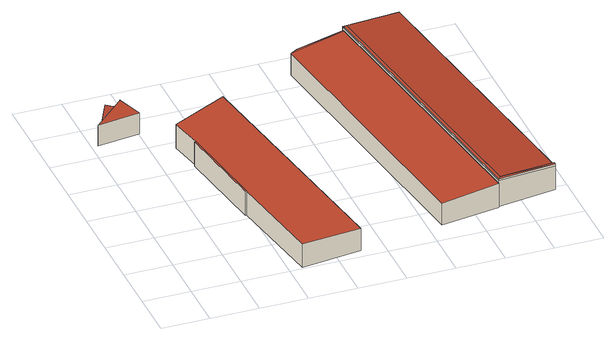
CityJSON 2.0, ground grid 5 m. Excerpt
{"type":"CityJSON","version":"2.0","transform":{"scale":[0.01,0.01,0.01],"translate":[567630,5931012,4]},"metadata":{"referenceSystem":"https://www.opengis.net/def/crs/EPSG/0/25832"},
"CityObjects":{
"building1":{"type":"Building","attributes":{"Grundfläche 2D":"2.529738","Grundhöhe NN":"4.880"},"geometry":[{"type":"Solid","lod":"3","boundaries":[[[[0,1,2]],[[3,4,2,1]],[[4,5,0,2]],[[5,3,1,0]],[[5,4,3]]]],"semantics":{"surfaces":[{"type":"RoofSurface"},{"type":"WallSurface"},{"type":"GroundSurface"}],"values":[[0,1,1,1,2]]}}]},
"building2":{"type":"Building","attributes":{"Grundfläche 2D":"4.887518","Grundhöhe NN":"4.924"},"geometry":[{"type":"Solid","lod":"3","boundaries":[[[[6,7,8,9]],[[6,9,10,11]],[[7,6,11,12]],[[10,9,8,7,12,13]],[[12,11,10,13]]]],"semantics":{"surfaces":[{"type":"RoofSurface"},{"type":"WallSurface"},{"type":"GroundSurface"}],"values":[[0,1,1,1,2]]}}]},
"building3":{"type":"Building","attributes":{"Grundfläche 2D":"162.070665","Grundhöhe NN":"4.754"},"geometry":[{"type":"Solid","lod":"3","boundaries":[[[[14,15,16,17]],[[18,14,17,19,20,21]],[[14,18,22,23]],[[15,14,23,24]],[[16,15,24,25]],[[17,16,25,26]],[[19,17,26,27]],[[20,19,27,28]],[[21,20,28,29]],[[18,21,29,22]],[[23,22,29,28,27,26,25,24]]]],"semantics":{"surfaces":[{"type":"RoofSurface"},{"type":"WallSurface"},{"type":"GroundSurface"}],"values":[[0,0,1,1,1,1,1,1,1,1,2]]}}]},
"building4":{"type":"Building","attributes":{"Grundfläche 2D":"186.598945","Grundhöhe NN":"4.832"},"geometry":[{"type":"Solid","lod":"3","boundaries":[[[[30,31,32]],[[30,32,33]],[[34,30,33,35]],[[32,31,36,37]],[[33,32,37,38]],[[35,33,38,39]],[[34,35,39,40]],[[31,30,34,40,36]],[[40,39,38,37,36]]]],"semantics":{"surfaces":[{"type":"RoofSurface"},{"type":"WallSurface"},{"type":"GroundSurface"}],"values":[[0,0,0,1,1,1,1,1,2]]}}]},
"building5":{"type":"Building","attributes":{"Grundfläche 2D":"189.614125","Grundhöhe NN":"4.967"},"geometry":[{"type":"Solid","lod":"3","boundaries":[[[[41,42,43,44]],[[41,44,45]],[[41,45,46]],[[47,48,49,50,51,52,53]],[[53,54,44,43]],[[54,55,45,44]],[[55,49,46,45]],[[49,48,41,46]],[[42,41,48,47]],[[47,53,43,42]],[[55,54,56,57]],[[50,49,55,57,58]],[[51,50,58,59]],[[54,53,52,51,59,60,56]],[[60,59,58,57,56]]]],"semantics":{"surfaces":[{"type":"RoofSurface"},{"type":"WallSurface"},{"type":"GroundSurface"}],"values":[[0,0,0,0,1,1,1,1,1,1,1,1,1,1,2]]}}]}
},
"vertices":[
[100,2708,294],[363,2924,309],[260,3032,294],[363,2924,88],[260,3032,88],[100,2708,88],
[502,2735,331],[378,2937,380],[363,2924,377],[56,2672,324],[56,2672,92],[502,2735,92],[378,2937,92],[363,2924,92],
[819,2053,346],[800,2049,346],[950,1071,346],[964,1074,346],[747,2402,346],[1135,19,346],[1760,109,324],[1346,2729,324],[747,2402,75],[819,2053,75],[800,2049,75],[950,1071,75],[964,1074,75],[1135,19,75],[1760,109,75],[1346,2729,75],
[2810,3354,354],[2808,3373,354],[2290,3247,332],[2217,3205,327],[3248,335,354],[2636,243,327],[2808,3373,83],[2290,3247,83],[2217,3205,83],[2636,243,83],[3248,335,83],
[3273,367,410],[2840,3358,410],[2810,3354,410],[3248,335,410],[3857,423,387],[3853,451,387],[2840,3358,390],[3273,367,390],[3853,451,361],[3415,3472,361],[2806,3384,391],[2808,3373,391],[2810,3354,391],[3248,335,391],[3857,423,361],[3248,335,97],[3857,423,97],[3415,3472,97],[2806,3384,97],[2810,3354,97]
]}
